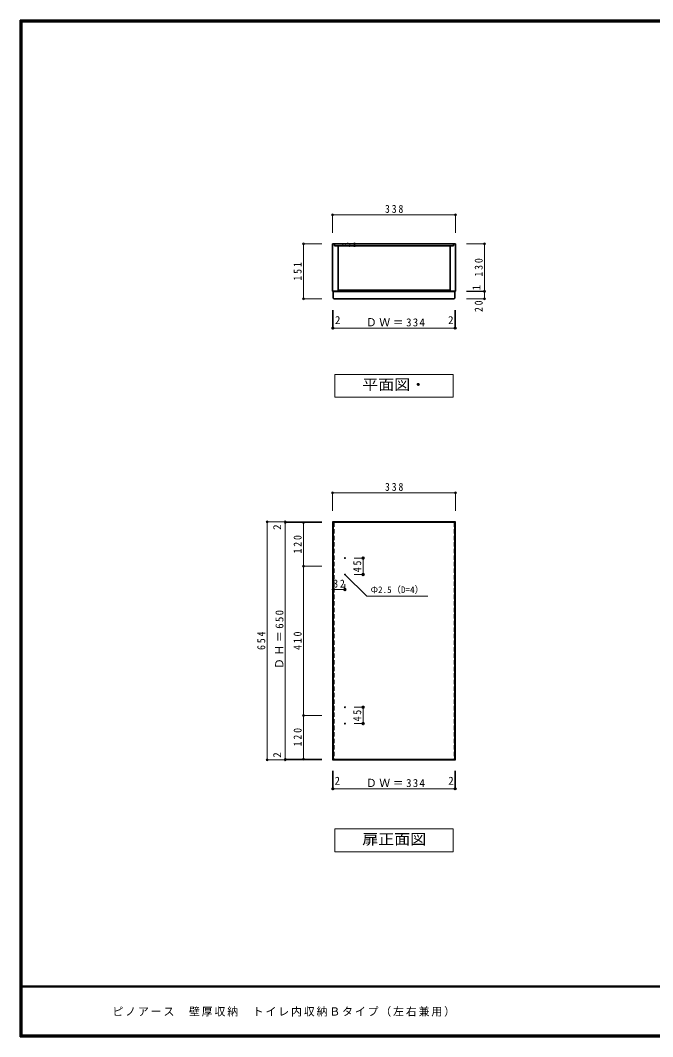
# Model space of a CAD drawing. Units: millimetres at full size, sheet at 1:10. Extents: x -1961 to 1939, y -1432 to 1361.
# Drawn here: x -1961 to -222, y -1432 to 1361 of the extents above; entities that cross this region are included whole.
import ezdxf
from ezdxf.enums import TextEntityAlignment as Align

# ---------------------------------------------------------------- set-up
doc = ezdxf.new("R2010")
doc.units = ezdxf.units.MM
doc.header["$LTSCALE"] = 10
doc.header["$PDMODE"] = 32
doc.header["$PDSIZE"] = 5
doc.linetypes.add('DASHED1', pattern=[1.8, 1.2, -0.6])
for name, color, linetype, lineweight in [('0-1_本体', 2, 'Continuous', 35), ('0-2_扉', 7, 'Continuous', 35), ('0-4_棚', 2, 'Continuous', 35), ('0-A_文字', 7, 'Continuous', 18), ('0-B_寸法', 7, 'Continuous', 9), ('F-1_枠', 6, 'Continuous', 40)]:
    doc.layers.add(name, color=color, linetype=linetype, lineweight=lineweight)
doc.layers.add('F-A_文字', color=7, linetype='Continuous')
doc.styles.add('ＭＳ ゴシック', font='')
doc.styles.get('ＭＳ ゴシック').set_extended_font_data('MS Gothic')

msp = doc.modelspace()

# ---------------------------------------------------------------- linework, layer by layer
at = {"layer": '0-1_本体'}
for p, q in [((-1096.52, 741.75), (-1096.52, 746.75)), ((-769.52, 741.75), (-1096.52, 741.75)), ((-1087.02, 741.75), (-1087.02, 616.75)), ((-779.02, 616.75), (-779.02, 741.75)), ((-769.52, 741.75), (-769.52, 746.75))]:
    msp.add_line(p, q, dxfattribs=at)
at = {"layer": '0-1_本体', "color": 3, "lineweight": 25}
msp.add_line((-1102.02, -671.33), (-764.02, -671.33), dxfattribs=at)
at = {"layer": '0-1_本体'}
msp.add_lwpolyline([(-764.02, 746.75), (-1102.02, 746.75), (-1102.02, 616.75), (-764.02, 616.75)], close=True, dxfattribs=at)
at = {"layer": '0-1_本体', "color": 3, "lineweight": 25}
msp.add_lwpolyline([(-764.02, -671.33), (-764.02, -17.33), (-1102.02, -17.33), (-1102.02, -671.33)], dxfattribs=at)
at = {"layer": '0-2_扉', "color": 2}
for p, q in [((-1100.02, 615.39), (-1099.66, 615.75)), ((-1100.02, 615.39), (-1100.02, 597.16)), ((-766.37, 615.75), (-1099.66, 615.75)), ((-766.02, 615.39), (-766.37, 615.75)), ((-766.02, 615.39), (-766.02, 597.16)), ((-1098.6, 595.75), (-1100.02, 597.16)), ((-767.43, 595.75), (-1098.6, 595.75)), ((-766.02, 597.16), (-767.43, 595.75))]:
    msp.add_line(p, q, dxfattribs=at)
at = {"layer": '0-2_扉', "color": 3, "lineweight": 25}
for p, q in [((-1100.02, -19.33), (-1100.02, -669.33)), ((-1100.02, -669.33), (-766.02, -669.33))]:
    msp.add_line(p, q, dxfattribs=at)
at = {"layer": '0-2_扉', "color": 3, "linetype": 'DASHED1', "lineweight": 25}
for p, q in [((-1098.6, -19.33), (-1098.6, -669.33)), ((-767.43, -19.33), (-767.43, -669.33))]:
    msp.add_line(p, q, dxfattribs=at)
at = {"layer": '0-2_扉', "color": 4, "lineweight": 9}
for p, q in [((-1018.02, -116.83), (-1043.02, -116.83)), ((-1018.02, -116.83), (-1018.02, -161.83)), ((-1018.02, -161.83), (-1043.02, -161.83)), ((-1100.02, -203.25), (-1100.02, -188.25)), ((-1068.02, -203.25), (-1068.02, -188.25)), ((-1100.02, -203.25), (-1068.02, -203.25)), ((-1018.02, -526.83), (-1043.02, -526.83)), ((-1018.02, -526.83), (-1018.02, -571.83)), ((-1018.02, -571.83), (-1043.02, -571.83))]:
    msp.add_line(p, q, dxfattribs=at)
at = {"layer": '0-2_扉', "color": 3, "lineweight": 25}
msp.add_lwpolyline([(-766.02, -669.33), (-766.02, -19.33), (-1100.02, -19.33)], dxfattribs=at)
at = {"layer": '0-2_扉', "lineweight": 18}
for centre in [(-1068.02, -116.83), (-1068.02, -161.83), (-1068.02, -526.83), (-1068.02, -571.83)]:
    msp.add_circle(centre, 1.25, dxfattribs=at)
at = {"layer": '0-2_扉'}
for p in [(-1018.02, -116.83), (-1018.02, -161.83), (-1100.02, -203.25), (-1068.02, -203.25), (-1018.02, -526.83), (-1018.02, -571.83)]:
    msp.add_point(p, dxfattribs=at)
at = {"layer": '0-4_棚', "color": 3, "lineweight": 25}
msp.add_line((-779.02, 619.75), (-1087.02, 619.75), dxfattribs=at)
at = {"layer": '0-A_文字'}
for p, q in [((-1095.52, 325.25), (-1095.52, 387.75)), ((-770.52, 325.25), (-1095.52, 325.25)), ((-1095.52, -923.83), (-1095.52, -861.33)), ((-1095.52, -861.33), (-770.52, -861.33)), ((-770.52, -861.33), (-770.52, -923.83)), ((-770.52, -923.83), (-1095.52, -923.83))]:
    msp.add_line(p, q, dxfattribs=at)
msp.add_lwpolyline([(-1095.52, 387.75), (-770.52, 387.75), (-770.52, 325.25)], dxfattribs=at)
at = {"layer": '0-B_寸法', "color": 4}
for p, q in [((-1102.02, 826.75), (-764.02, 826.75)), ((-1102.02, 826.75), (-1102.02, 776.75)), ((-764.02, 826.75), (-764.02, 776.75)), ((-1182.02, 746.75), (-1132.02, 746.75)), ((-1182.02, 746.75), (-1182.02, 595.75)), ((-1042.02, 746.75), (-1057.02, 746.75)), ((-1042.02, 741.75), (-1057.02, 741.75)), ((-1042.02, 746.75), (-1042.02, 741.75)), ((-684.02, 746.75), (-734.02, 746.75)), ((-684.02, 746.75), (-684.02, 616.75)), ((-684.02, 616.75), (-734.02, 616.75)), ((-684.02, 615.75), (-734.02, 615.75)), ((-684.02, 616.75), (-684.02, 615.75)), ((-684.02, 615.75), (-684.02, 595.75)), ((-1182.02, 595.75), (-1132.02, 595.75)), ((-684.02, 595.75), (-734.02, 595.75)), ((-1102.02, 514.75), (-1102.02, 564.75)), ((-1100.02, 514.75), (-1100.02, 564.75)), ((-766.02, 514.75), (-766.02, 564.75)), ((-764.02, 514.75), (-764.02, 564.75)), ((-1102.02, 514.75), (-1100.02, 514.75)), ((-1100.02, 514.75), (-766.02, 514.75)), ((-766.02, 514.75), (-764.02, 514.75)), ((-1102.02, 62.67), (-764.02, 62.67)), ((-1102.02, 62.67), (-1102.02, 12.67)), ((-764.02, 62.67), (-764.02, 12.67)), ((-1282.02, -671.33), (-1282.02, -17.33)), ((-1282.02, -17.33), (-1132.02, -17.33)), ((-1232.02, -19.33), (-1232.02, -17.33)), ((-1232.02, -19.33), (-1132.02, -19.33)), ((-1232.02, -669.33), (-1232.02, -19.33)), ((-1182.02, -139.33), (-1182.02, -19.33)), ((-1182.02, -549.33), (-1182.02, -139.33)), ((-1182.02, -139.33), (-1132.02, -139.33)), ((-1068.02, -161.83), (-1008.02, -221.83)), ((-840.05, -221.83), (-1008.02, -221.83)), ((-1182.02, -669.33), (-1182.02, -549.33)), ((-1182.02, -549.33), (-1132.02, -549.33)), ((-1232.02, -669.33), (-1132.02, -669.33)), ((-1232.02, -671.33), (-1232.02, -669.33)), ((-1182.02, -669.33), (-1132.02, -669.33)), ((-1282.02, -671.33), (-1132.02, -671.33)), ((-1102.02, -751.33), (-1102.02, -701.33)), ((-1100.02, -751.33), (-1100.02, -701.33)), ((-766.02, -751.33), (-766.02, -701.33)), ((-764.02, -751.33), (-764.02, -701.33)), ((-1102.02, -751.33), (-1100.02, -751.33)), ((-1100.02, -751.33), (-766.02, -751.33)), ((-766.02, -751.33), (-764.02, -751.33))]:
    msp.add_line(p, q, dxfattribs=at)
at = {"layer": '0-B_寸法'}
for p in [(-1102.02, 826.75), (-764.02, 826.75), (-1182.02, 746.75), (-1042.02, 746.75), (-1042.02, 741.75), (-684.02, 746.75), (-684.02, 616.75), (-684.02, 615.75), (-1182.02, 595.75), (-684.02, 595.75), (-1102.02, 514.75), (-1100.02, 514.75), (-766.02, 514.75), (-764.02, 514.75), (-1102.02, 62.67), (-764.02, 62.67), (-1282.02, -17.33), (-1232.02, -17.33), (-1232.02, -19.33), (-1182.02, -19.33), (-1182.02, -139.33), (-1182.02, -549.33), (-1282.02, -671.33), (-1232.02, -669.33), (-1232.02, -671.33), (-1182.02, -669.33), (-1102.02, -751.33), (-1100.02, -751.33), (-766.02, -751.33), (-764.02, -751.33)]:
    msp.add_point(p, dxfattribs=at)
at = {"layer": 'F-1_枠'}
for p, q in [((-1961.02, 1361.15), (-1961.02, -1432.19)), ((-1961.02, 1361.15), (1938.98, 1361.15)), ((-1961.02, 1359.48), (1938.98, 1359.48)), ((-1961.02, 1357.81), (1938.98, 1357.81)), ((-1959.35, 1361.15), (-1959.35, -1432.19)), ((-1957.68, 1361.15), (-1957.68, -1432.19)), ((1938.98, -1293.85), (-1961.02, -1293.85)), ((1938.98, -1295.52), (-1961.02, -1295.52)), ((1938.98, -1428.85), (-1961.02, -1428.85)), ((1938.98, -1430.52), (-1961.02, -1430.52)), ((1938.98, -1432.19), (-1961.02, -1432.19))]:
    msp.add_line(p, q, dxfattribs=at)

# ---------------------------------------------------------------- texts
at = {"layer": '0-2_扉', "char_height": 21.99, "attachment_point": 7, "rotation": 90, "style": 'ＭＳ ゴシック'}
for insert in [(-1023.02, -155.58), (-1023.02, -565.58)]:
    msp.add_mtext('\\T1.36;\\W0.9;45', dxfattribs=dict(at, insert=insert))
at = {"layer": '0-2_扉', "insert": (-1100.27, -198.25), "char_height": 21.99, "attachment_point": 7, "style": 'ＭＳ ゴシック'}
msp.add_mtext('\\T1.36;\\W0.9;32', dxfattribs=at)
at = {"layer": '0-A_文字', "style": 'ＭＳ ゴシック', "width": 1.1}
for s, p in [('平面図・', (-1020.52, 336.5)), ('扉正面図', (-1020.52, -912.58))]:
    msp.add_text(s, height=29.33, dxfattribs=at).set_placement(p, align=Align.BOTTOM_LEFT)
at = {"layer": '0-B_寸法', "style": 'ＭＳ ゴシック'}
for s, p in [('5', (-1047.02, 736.75)), ('1', (-689.02, 619.24)), ('2', (-1237.02, -39.28)), ('2', (-1237.02, -665.49))]:
    msp.add_text(s, height=21.99, rotation=90, dxfattribs=at).set_placement(p, align=Align.BOTTOM_LEFT)
for s, height, p in [('2', 21.99, (-1095.45, 519.75)), ('2', 21.99, (-784.34, 519.75)), ('Ф2.5（D=4）', 18.33, (-997.36, -218.45)), ('2', 21.99, (-1096.53, -746.33)), ('2', 21.99, (-783.74, -746.33))]:
    msp.add_text(s, height=height, dxfattribs=at).set_placement(p, align=Align.BOTTOM_LEFT)
at = {"layer": '0-B_寸法', "char_height": 21.99, "attachment_point": 7, "style": 'ＭＳ ゴシック'}
for s, insert in [('\\T1.38;\\W0.9;338', (-958.02, 831.75)), ('\\T1.23;ＤＷ＝334', (-1010.52, 519.75)), ('\\T1.38;\\W0.9;338', (-958.02, 67.67)), ('\\T1.23;ＤＷ＝334', (-1010.52, -746.33))]:
    msp.add_mtext(s, dxfattribs=dict(at, insert=insert))
at = {"layer": '0-B_寸法', "char_height": 21.99, "attachment_point": 7, "rotation": 90, "style": 'ＭＳ ゴシック'}
for s, insert in [('\\T1.38;\\W0.9;130', (-689.02, 656.75)), ('\\T1.38;\\W0.9;151', (-1187.02, 645.75)), ('\\T1.36;\\W0.9;20', (-689.02, 559.53)), ('\\T1.38;\\W0.9;120', (-1187.02, -104.33)), ('\\T1.23;ＤＨ＝650', (-1237.02, -421.83)), ('\\T1.38;\\W0.9;654', (-1287.02, -369.33)), ('\\T1.38;\\W0.9;410', (-1187.02, -369.33)), ('\\T1.38;\\W0.9;120', (-1187.02, -634.33))]:
    msp.add_mtext(s, dxfattribs=dict(at, insert=insert))
at = {"layer": 'F-A_文字', "insert": (-1707.68, -1377.19), "char_height": 21.99, "attachment_point": 7, "style": 'ＭＳ ゴシック'}
msp.add_mtext('\\T1.17;ピノアース\u3000壁厚収納\u3000トイレ内収納Ｂタイプ（左右兼用）', dxfattribs=at)

doc.saveas('drawing.dxf')
